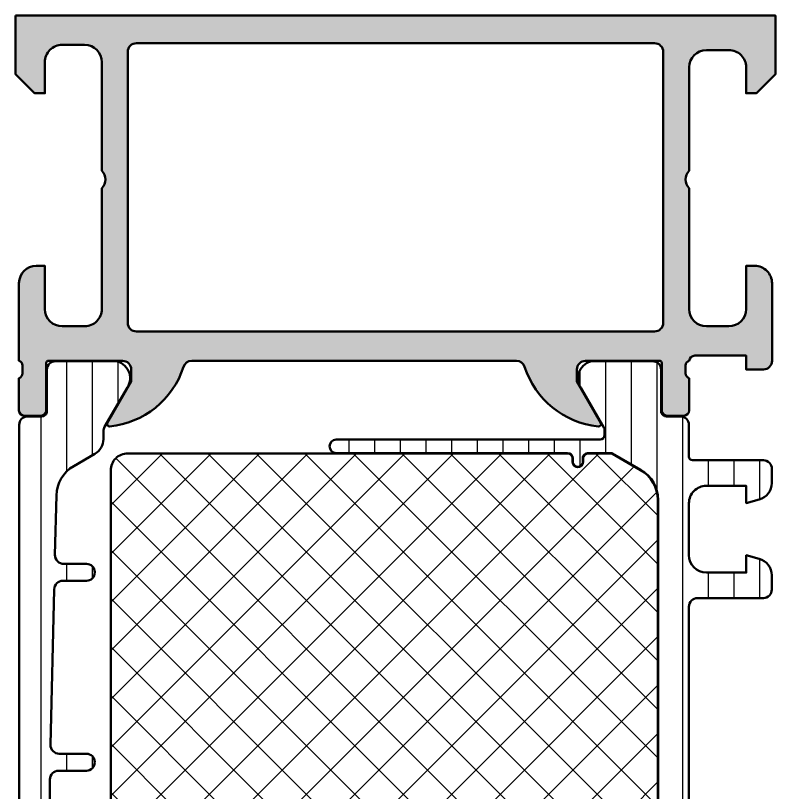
# Model space of a CAD drawing. Extents: x 0 to 74, y 0 to 90.
# Drawn here: x 0 to 44, y 45 to 90 of the extents above; entities that cross this region are included whole.
import ezdxf

# ---------------------------------------------------------------- set-up
doc = ezdxf.new("R2010")
doc.units = 0
for name, color, linetype, lineweight in [('0S-Alu contour', 7, 'Continuous', 50), ('0S-Alu hatch', 252, 'Continuous', 25), ('0S-Plastic contour', 254, 'Continuous', 50), ('0S-Plastic hatch', 253, 'Continuous', 25), ('0S-PT contour', 91, 'Continuous', 50), ('0S-PT hatch', 103, 'Continuous', 25)]:
    doc.layers.add(name, color=color, linetype=linetype, lineweight=lineweight)
pattern_1 = [(90, (0, 0), (-1.4859, 0), [])]

# ---------------------------------------------------------------- blocks, each defined once
blk = doc.blocks.new('345160__2C3709A8_5CF1_47D4_B6D8_3F63ACCB937B_')
at = {"layer": '0S-Alu hatch'}
h = blk.add_hatch(color=256, dxfattribs=at)
edge = h.paths.add_edge_path()
edge.add_line((0, 90), (0, 86.59999843788682))
edge.add_line((0, 86.59999843788682), (1.099975585937485, 85.50000020218432))
edge.add_line((1.099975585937485, 85.50000020218432), (1.699981689453139, 85.50000020218432))
edge.add_line((1.699981689453139, 85.50000020218432), (1.699981687830518, 87.29995367676727))
edge.add_ellipse((2.700038657603871, 87.29995367676732), major_axis=(-1.000056969773352, 0), ratio=1, start_angle=269.99999999999926, end_angle=360, ccw=False)
edge.add_line((2.700038657603884, 88.30001064654068), (3.999963414527375, 88.30001064493648))
edge.add_ellipse((3.999963413279131, 87.30000457577533), major_axis=(-1.000006069161159, 0), ratio=1, start_angle=180, end_angle=269.9999999284813, ccw=False)
edge.add_line((4.999969482440285, 87.30000457577538), (4.999969482421867, 80.99999972534717))
edge.add_ellipse((4.474993690089425, 80.49999972534715), major_axis=(-0.7249824705019261, 0), ratio=1, start_angle=136.3958616163861, end_angle=223.604138383614, ccw=False)
edge.add_line((4.999969482421867, 79.99999972534715), (4.9999694829046, 72.99996865398471))
edge.add_ellipse((4.000000553784317, 72.9999686539847), major_axis=(-0.9999689291202837, 0), ratio=1, start_angle=89.99999999999977, end_angle=180, ccw=False)
edge.add_line((4.000000553784313, 71.99999972486441), (2.700001512229611, 71.99999972515067))
edge.add_ellipse((2.70000151260095, 73.00001954849498), major_axis=(-1.000019823344302, 0), ratio=1, start_angle=0, end_angle=89.9999999787243, ccw=False)
edge.add_line((1.699981689256643, 73.00001954849498), (1.699981689453125, 75.49999972534715))
edge.add_line((1.699981689453125, 75.49999972534715), (1.200016055021654, 75.49999972593763))
edge.add_arc((1.200016055021654, 74.49996535977863), 1.000034366159013, 90, 180)
edge.add_line((0.1999816888626407, 74.49996535977863), (0.199981689453125, 69.9999920959526))
edge.add_ellipse((0.1211452429100814, 69.7324715039595), major_axis=(-0.2788950563274209, 0), ratio=1, start_angle=178.8354106259059, end_angle=253.580123580507, ccw=False)
edge.add_line((0.3999826894531111, 69.72680309596115), (0.3999826894531182, 69.27320909596062))
edge.add_ellipse((0.1211145938099422, 69.26754843648405), major_axis=(-0.2789255417371477, 0), ratio=1, start_angle=106.42459455535541, end_angle=181.1628700727875, ccw=False)
edge.add_line((0.1999816894531107, 69.00000509596111), (0.1999816894530895, 67.11999409595262))
edge.add_arc((0.4999816894531008, 67.11999409595262), 0.3000000000000114, 180, 269.9999999999999)
edge.add_line((0.4999816894531007, 66.81999409595261), (1.479956008495901, 66.81999409595261))
edge.add_arc((1.479956008495901, 67.11999409595262), 0.2999999999999971, 270, 360)
edge.add_line((1.779956008495898, 67.1199940959526), (1.779956008495922, 69.87999209595264))
edge.add_ellipse((1.899956008495902, 69.87999209595263), major_axis=(-0.1199999999999803, 0), ratio=1, start_angle=270.00172824770954, end_angle=360, ccw=False)
edge.add_line((1.899952388862364, 69.99999209589802), (6.199826902404687, 70.00012179559813))
edge.add_ellipse((6.199841983816163, 69.50013467805168), major_axis=(-0.4999871177739225, 0), ratio=1, start_angle=180, end_angle=270.001728246981, ccw=False)
edge.add_line((6.69982910159008, 69.5001346780517), (6.699829101562507, 68.80012484741746))
edge.add_line((6.699829101562507, 68.80012484741746), (5.311584472656232, 66.39560671997602))
edge.add_arc((5.435427188538205, 66.33769689995991), 0.1367134431258353, 154.938842648512, 275.5867274322435)
edge.add_arc((4.961974800332024, 71.17788274043902), 4.999999999999947, 275.5867274322437, 342.2389802701)
edge.add_ellipse((10.19982928920348, 69.50012160801859), major_axis=(-0.5000001876411032, 0), ratio=1, start_angle=270.0000000000008, end_angle=342.23898027010165, ccw=False)
edge.add_line((10.19982928920348, 70.0001217956597), (28.99999887098508, 70.0001217956729))
edge.add_ellipse((28.99999887098506, 69.50012543501634), major_axis=(-0.499996360656553, 0), ratio=1, start_angle=197.6525559852599, end_angle=269.9999999999984, ccw=False)
edge.add_arc((34.23784953285892, 71.17788274043907), 5.000000000000015, 197.7718376326549, 264.1458204248684)
edge.add_arc((33.76128204385575, 66.33892136110588), 0.1390378262420735, 256.092850551524, 384.0602702876232)
edge.add_line((33.88823986053468, 66.39560671997606), (32.49999523162842, 68.80012484741745))
edge.add_line((32.49999523162842, 68.80012484741745), (32.49999523160083, 69.50013467805168))
edge.add_ellipse((32.99998234937473, 69.5001346780517), major_axis=(-0.4999871177738982, 0), ratio=1, start_angle=269.9982717522895, end_angle=360, ccw=False)
edge.add_line((32.99999743079257, 70.00012179559813), (37.29987194432867, 69.99999209589802))
edge.add_ellipse((37.29986832469503, 69.87999209595263), major_axis=(-0.1199999999999828, 0), ratio=1, start_angle=180, end_angle=269.99827175223925, ccw=False)
edge.add_line((37.41986832469501, 69.87999209595262), (37.419868324695, 67.11999409595263))
edge.add_arc((37.71986832469501, 67.11999409595262), 0.3000000000000114, 180, 270)
edge.add_line((37.71986832469501, 66.81999409595261), (38.69984264373781, 66.81999409595261))
edge.add_arc((38.6998426437378, 67.1199940959526), 0.2999999999999971, 270.0000000000013, 360)
edge.add_line((38.9998426437378, 67.11999409595262), (38.9998426437378, 69.00000509596113))
edge.add_ellipse((39.07870973938096, 69.26754843648406), major_axis=(-0.2789255417371423, 0), ratio=1, start_angle=-1.1628700728805939, end_angle=73.57540544464621, ccw=False)
edge.add_line((38.7998416437378, 69.27320909596109), (38.7998416437378, 69.72680309596107))
edge.add_ellipse((39.07867909028082, 69.7324715039595), major_axis=(-0.2788950563274034, 0), ratio=1, start_angle=-73.58012358042402, end_angle=1.1645893741088003, ccw=False)
edge.add_ellipse((39.34536216579398, 69.95180476633497), major_axis=(-0.3488635246882171, 0), ratio=1, start_angle=273.5598645420057, end_angle=352.0605453487089, ccw=False)
edge.add_line((39.32370074443014, 70.29999514771043), (42.29986083507538, 70.29999514771043))
edge.add_line((42.29986083507538, 70.29999514771043), (42.29986083507538, 69.49999972534715))
edge.add_line((42.29986083507538, 69.49999972534715), (43.29986083507536, 69.50000735474168))
edge.add_arc((43.29989157569603, 69.99997661371016), 0.4999692599135209, 269.9964771677651, 359.9992228112989)
edge.add_line((43.79986083556356, 69.99996983187603), (43.79992187396485, 74.4998986902237))
edge.add_arc((42.79983439966269, 74.49991225477821), 1.00008747439416, 359.9992228764861, 450.0000000000004)
edge.add_line((42.79983439966268, 75.49999972917237), (42.29992187023163, 75.49999972534715))
edge.add_line((42.29992187023163, 75.49999972534715), (42.29992187405044, 73.00008712280979))
edge.add_ellipse((41.29983447275855, 73.0000871228098), major_axis=(-1.000087401291892, 0), ratio=1, start_angle=90.00000007618252, end_angle=180, ccw=False)
edge.add_line((41.29983447408831, 71.99999972151791), (39.99993195904489, 71.99999972361864))
edge.add_ellipse((39.9999319590449, 73.00005852307612), major_axis=(-1.000058799457463, 0), ratio=1, start_angle=0, end_angle=89.9999999999996, ccw=False)
edge.add_line((38.99987315958744, 73.00005852307612), (38.99987316131592, 79.99999972534715))
edge.add_ellipse((39.52471250163427, 80.49999972534715), major_axis=(-0.7248836686985038, 0), ratio=1, start_angle=-43.61157673631379, end_angle=43.61157673631379, ccw=False)
edge.add_line((38.99987316131592, 80.99999972534717), (38.99987316020304, 87.00038766034935))
edge.add_ellipse((39.99992797000416, 87.00038766034935), major_axis=(-1.00005480980112, 0), ratio=1, start_angle=270.000000164669, end_angle=360, ccw=False)
edge.add_line((39.99992796712999, 88.00044247015046), (41.29983554382527, 88.00044247238465))
edge.add_ellipse((41.29983554382529, 87.00035614156478), major_axis=(-1.000086330819868, 0), ratio=1, start_angle=180, end_angle=270.00000000000125, ccw=False)
edge.add_line((42.29992187464516, 87.00035614156477), (42.29992187023163, 85.49999257278978))
edge.add_line((42.29992187023163, 85.49999257278978), (42.89989745616913, 85.49999257278978))
edge.add_line((42.89989745616913, 85.49999257278978), (43.99987304687965, 86.5999679203087))
edge.add_line((43.99987304687965, 86.5999679203087), (43.99987304687965, 90))
edge.add_line((43.99987304687965, 90), (0, 90))
edge = h.paths.add_edge_path()
edge.add_ellipse((6.99998748207853, 87.89999111938252), major_axis=(-0.5000027408751038, 0), ratio=1, start_angle=270, end_angle=360, ccw=False)
edge.add_line((6.99998748207853, 88.39999386025762), (36.99985516165937, 88.39999386025761))
edge.add_ellipse((36.99985516165925, 87.89999111938248), major_axis=(-0.500002740875118, 0), ratio=1, start_angle=180, end_angle=269.99999999998613, ccw=False)
edge.add_line((37.49985790253437, 87.89999111938248), (37.49985790252687, 72.19999667358933))
edge.add_ellipse((36.99985516165925, 72.19999941445695), major_axis=(-0.5000027408751322, 0), ratio=1, start_angle=90.00000000001393, end_angle=179.9996859215194, ccw=False)
edge.add_line((36.99985516165937, 71.69999667358182), (6.99998748207853, 71.6999966735818))
edge.add_ellipse((6.999987482078529, 72.19999941445691), major_axis=(-0.5000027408750976, 0), ratio=1, start_angle=0, end_angle=90, ccw=False)
edge.add_line((6.499984741203432, 72.19999941445693), (6.499984741203427, 87.89999111938278))
at = {"layer": '0S-Alu contour', "color": 7}
for points in [[(0, 90), (0, 86.59999843788682), (1.099975585937485, 85.50000020218432), (1.699981689453139, 85.50000020218432), (1.699981687830518, 87.29995367676727)], [(42.29992187464516, 87.00035614156477), (42.29992187023163, 85.49999257278978), (42.89989745616913, 85.49999257278978), (43.99987304687965, 86.5999679203087), (43.99987304687965, 90), (0, 90)], [(2.700038657603884, 88.30001064654068), (3.999963414527375, 88.30001064493648)], [(6.99998748207853, 88.39999386025762), (36.99985516165937, 88.39999386025761)], [(6.499984741203432, 72.19999941445693), (6.499984741203427, 87.89999111938278)], [(37.49985790253437, 87.89999111938248), (37.49985790252687, 72.19999667358933)], [(39.99992796712999, 88.00044247015046), (41.29983554382527, 88.00044247238465)], [(4.999969482440285, 87.30000457577538), (4.999969482421867, 80.99999972534717)], [(38.99987316131592, 80.99999972534717), (38.99987316020304, 87.00038766034935)], [(4.999969482421867, 79.99999972534715), (4.9999694829046, 72.99996865398471)], [(38.99987315958744, 73.00005852307612), (38.99987316131592, 79.99999972534715)], [(1.699981689256643, 73.00001954849498), (1.699981689453125, 75.49999972534715), (1.200016055021654, 75.49999972593763)], [(42.79983439966268, 75.49999972917237), (42.29992187023163, 75.49999972534715), (42.29992187405044, 73.00008712280979)], [(0.1999816888626407, 74.49996535977863), (0.199981689453125, 69.9999920959526)], [(43.79986083556356, 69.99996983187603), (43.79992187396485, 74.4998986902237)], [(4.000000553784313, 71.99999972486441), (2.700001512229611, 71.99999972515067)], [(36.99985516165937, 71.69999667358182), (6.999987482078529, 71.6999966735818)], [(41.29983447408831, 71.99999972151791), (39.99993195904489, 71.99999972361864)], [(39.32370074443014, 70.29999514771043), (42.29986083507538, 70.29999514771043), (42.29986083507538, 69.49999972534715), (43.29986083507536, 69.50000735474168)], [(1.779956008495898, 67.1199940959526), (1.779956008495922, 69.87999209595264)], [(1.899952388862364, 69.99999209589802), (6.199826902404687, 70.00012179559813)], [(10.19982928920348, 70.0001217956597), (28.99999887098508, 70.0001217956729)], [(32.99999743079257, 70.00012179559813), (37.29987194432867, 69.99999209589802)], [(37.41986832469501, 69.87999209595262), (37.419868324695, 67.11999409595263)], [(0.3999826894531111, 69.72680309596115), (0.3999826894531182, 69.27320909596062)], [(6.69982910159008, 69.5001346780517), (6.699829101562507, 68.80012484741746), (5.311584472656232, 66.39560671997602)], [(33.88823986053468, 66.39560671997606), (32.49999523162842, 68.80012484741745), (32.49999523160083, 69.50013467805168)], [(38.7998416437378, 69.27320909596109), (38.7998416437378, 69.72680309596107)], [(0.1999816894531107, 69.00000509596111), (0.1999816894530895, 67.11999409595262)], [(38.9998426437378, 67.11999409595262), (38.9998426437378, 69.00000509596113)], [(0.4999816894531007, 66.81999409595261), (1.479956008495901, 66.81999409595261)], [(37.71986832469501, 66.81999409595261), (38.69984264373781, 66.81999409595261)]]:
    blk.add_lwpolyline(points, dxfattribs=at)
at = {"layer": '0S-Alu contour', "color": 7, "extrusion": (0, 0, -1)}
for centre, radius, start, end in [((-2.700038657603871, 87.29995367676732), 1.000056969773352, 0, 90.00000000000075), ((-3.999963413279131, 87.30000457577533), 1.000006069161159, 90.00000007151868, 180), ((-6.99998748207853, 87.89999111938252), 0.5000027408751038, 0, 90), ((-36.99985516165925, 87.89999111938248), 0.500002740875118, 90.00000000001386, 180), ((-39.99992797000416, 87.00038766034935), 1.00005480980112, 0, 89.99999983533101), ((-41.29983554382529, 87.00035614156478), 1.000086330819868, 89.99999999999876, 180), ((-4.474993690089425, 80.49999972534715), 0.7249824705019261, 136.395861616386, 223.6041383836139), ((-39.52471250163427, 80.49999972534715), 0.7248836686985038, 316.3884232636862, 43.61157673631377), ((-2.70000151260095, 73.00001954849498), 1.000019823344302, 270.0000000212757, 0), ((-4.000000553784317, 72.9999686539847), 0.9999689291202837, 180, 270.0000000000002), ((-39.9999319590449, 73.00005852307612), 1.000058799457463, 270.0000000000004, 0), ((-41.29983447275855, 73.0000871228098), 1.000087401291892, 180, 269.9999999238175), ((-6.999987482078529, 72.19999941445691), 0.5000027408750976, 270, 0), ((-36.99985516165925, 72.19999941445695), 0.5000027408751322, 180.0003140784807, 269.9999999999861), ((-39.34536216579398, 69.95180476633497), 0.3488635246882171, 7.939454651291097, 86.44013545799432), ((-0.1211452429100814, 69.7324715039595), 0.2788950563274209, 106.419876419493, 181.1645893740941), ((-1.899956008495902, 69.87999209595263), 0.1199999999999803, 0, 89.99827175229048), ((-6.199841983816163, 69.50013467805168), 0.4999871177739225, 89.99827175301904, 180), ((-10.19982928920348, 69.50012160801859), 0.5000001876411032, 17.76101972989836, 89.9999999999992), ((-28.99999887098506, 69.50012543501634), 0.499996360656553, 90.0000000000016, 162.3474440147401), ((-32.99998234937473, 69.5001346780517), 0.4999871177738982, 0, 90.00172824771052), ((-37.29986832469503, 69.87999209595263), 0.1199999999999828, 90.00172824776074, 180), ((-39.07867909028082, 69.7324715039595), 0.2788950563274034, 358.8354106258912, 73.580123580424), ((-0.1211145938099422, 69.26754843648405), 0.2789255417371477, 178.8371299272125, 253.5754054446446), ((-39.07870973938096, 69.26754843648406), 0.2789255417371423, 286.4245945553538, 1.162870072880582)]:
    blk.add_arc(centre, radius, start, end, dxfattribs=at)
at = {"layer": '0S-Alu contour', "color": 7}
for centre, radius, start, end in [((1.200016055021654, 74.49996535977863), 1.000034366159013, 90, 180), ((42.79983439966269, 74.49991225477821), 1.00008747439416, 359.9992228764861, 90.0000000000004), ((43.29989157569603, 69.99997661371016), 0.4999692599135209, 269.9964771677651, 359.9992228112989), ((4.961974800332024, 71.17788274043902), 4.999999999999947, 275.5867274322437, 342.2389802701), ((34.23784953285892, 71.17788274043907), 5.000000000000015, 197.7718376326549, 264.1458204248684), ((0.4999816894531008, 67.11999409595262), 0.3000000000000114, 180, 269.9999999999999), ((1.479956008495901, 67.11999409595262), 0.2999999999999971, 270, 0), ((37.71986832469501, 67.11999409595262), 0.3000000000000114, 180, 270), ((38.6998426437378, 67.1199940959526), 0.2999999999999971, 270.0000000000013, 0), ((5.435427188538205, 66.33769689995991), 0.1367134431258353, 154.938842648512, 275.5867274322435), ((33.76128204385575, 66.33892136110588), 0.1390378262420735, 256.092850551524, 24.06027028762322)]:
    blk.add_arc(centre, radius, start, end, dxfattribs=at)
blk = doc.blocks.new('245325__1835C61B_9F4D_4CF7_ABFF_36D5219FF475___E0575DE7_F057_44AA_A8E0_0C37B36EE0D3_')
at = {"layer": '0S-Plastic hatch'}
h = blk.add_hatch(dxfattribs=at)
h.set_pattern_fill('ANSI31', color=256, scale=0.4680000000000001, angle=45, style=0)
h.set_pattern_definition(pattern_1)
edge = h.paths.add_edge_path()
edge.add_line((38.98999999999997, 66.29000567895628), (38.98999999999995, 64.4500000000468))
edge.add_arc((39.19999999999999, 64.45000000004678), 0.2100000000000364, 180, 269.9999999999981)
edge.add_line((39.19999999999998, 64.24000000004673), (43.29999999999994, 64.24000000004683))
edge.add_ellipse((43.29999999999996, 63.75000000004686), major_axis=(-0.4899999999999807, 0), ratio=1, start_angle=180, end_angle=270.00000000000165, ccw=False)
edge.add_line((43.78999999999994, 63.75000000004685), (43.78999999999995, 62.91925077667247))
edge.add_ellipse((42.80000000000002, 62.91925077667248), major_axis=(-0.9899999999999238, 0), ratio=1, start_angle=105.0000000000052, end_angle=180, ccw=False)
edge.add_line((43.05623085465159, 61.9629842086464), (42.30999999999994, 61.76303225377525))
edge.add_line((42.30999999999994, 61.76303225377525), (42.30999999999994, 62.76000000004673))
edge.add_line((42.30999999999994, 62.76000000004673), (39.99999999999998, 62.76000000004679))
edge.add_arc((39.99999999999995, 61.75000000004679), 1.010000000000005, 89.9999999999984, 180)
edge.add_line((38.98999999999995, 61.75000000004679), (38.98999999999995, 58.75000000004678))
edge.add_arc((39.99999999999992, 58.75000000004678), 1.009999999999976, 180, 270)
edge.add_line((39.99999999999992, 57.74000000004681), (42.30999999999994, 57.74000000004678))
edge.add_line((42.30999999999994, 57.74000000004678), (42.30999999999994, 58.73696774631838))
edge.add_line((42.30999999999994, 58.73696774631838), (43.05623085465145, 58.53701579144735))
edge.add_ellipse((42.79999999999995, 57.58074922342119), major_axis=(-0.9899999999999826, 0), ratio=1, start_angle=180, end_angle=254.9999999999996, ccw=False)
edge.add_line((43.78999999999994, 57.58074922342119), (43.78999999999995, 56.75000000004676))
edge.add_ellipse((43.29999999999998, 56.75000000004676), major_axis=(-0.4899999999999664, 0), ratio=1, start_angle=90, end_angle=180, ccw=False)
edge.add_line((43.29999999999998, 56.26000000004679), (39.49999999999994, 56.26000000004678))
edge.add_arc((39.49999999999995, 55.75000000004678), 0.5100000000000052, 90.0000000000008, 180)
edge.add_line((38.98999999999995, 55.75000000004678), (38.98999999999995, 26.7499999999996))
edge.add_arc((39.49999999999994, 26.7499999999996), 0.5099999999999909, 180, 269.9999999999984)
edge.add_line((39.49999999999993, 26.23999999999961), (43.29999999999997, 26.23999999999961))
edge.add_ellipse((43.29999999999998, 25.74999999999965), major_axis=(-0.4899999999999629, 0), ratio=1, start_angle=180, end_angle=270.0000000000008, ccw=False)
edge.add_line((43.78999999999994, 25.74999999999966), (43.78999999999996, 24.91925077662533))
edge.add_ellipse((42.79999999999986, 24.91925077662532), major_axis=(-0.9900000000000942, 0), ratio=1, start_angle=104.99999999999449, end_angle=180, ccw=False)
edge.add_line((43.05623085465129, 23.96298420859902), (42.30999999999995, 23.76303225372809))
edge.add_line((42.30999999999995, 23.76303225372809), (42.30999999999994, 24.7599999999996))
edge.add_line((42.30999999999994, 24.7599999999996), (39.99999999999987, 24.75999999999956))
edge.add_arc((39.99999999999989, 23.74999999999964), 1.009999999999926, 90.0000000000012, 180)
edge.add_line((38.98999999999997, 23.74999999999963), (38.98999999999995, 20.74999999999961))
edge.add_arc((39.99999999999995, 20.74999999999961), 1.009999999999998, 180, 269.9999999999996)
edge.add_line((39.99999999999995, 19.73999999999961), (42.30999999999994, 19.73999999999961))
edge.add_line((42.30999999999994, 19.73999999999961), (42.30999999999995, 20.73696774627121))
edge.add_line((42.30999999999995, 20.73696774627121), (43.05623085465149, 20.5370157914001))
edge.add_ellipse((42.79999999999994, 19.58074922337393), major_axis=(-0.990000000000009, 0), ratio=1, start_angle=180, end_angle=254.999999999997, ccw=False)
edge.add_line((43.78999999999995, 19.58074922337394), (43.78999999999995, 18.74999999999955))
edge.add_ellipse((43.29999999999993, 18.74999999999956), major_axis=(-0.4900000000000091, 0), ratio=1, start_angle=90.0000000000017, end_angle=180, ccw=False)
edge.add_line((43.29999999999994, 18.25999999999956), (39.19999999999997, 18.25999999999962))
edge.add_arc((39.19999999999997, 18.04999999999959), 0.2100000000000257, 90, 180)
edge.add_line((38.98999999999994, 18.04999999999959), (38.98999999999995, 16.20999432109011))
edge.add_ellipse((38.50000267890226, 16.20999432109011), major_axis=(-0.4899973210976825, 0), ratio=1, start_angle=90, end_angle=180, ccw=False)
edge.add_line((38.50000267890226, 15.71999699999243), (37.6896686666598, 15.7199969999996))
edge.add_arc((37.68966866665977, 15.40999699999954), 0.3100000000000538, 89.99999999999343, 180.0079247372467)
edge.add_line((37.37966866962493, 15.40995412304482), (37.3800006171524, 13.00999723387105))
edge.add_ellipse((36.89000530483619, 13.00999531231215), major_axis=(-0.4899953123199784, 0), ratio=1, start_angle=89.99992221519852, end_angle=180.0002246901265, ccw=False)
edge.add_line((36.89000463961811, 12.51999999999262), (33.41417750380884, 12.5199999999996))
edge.add_ellipse((33.55577115088492, 13.49981807472246), major_axis=(-0.9899960709244815, 0), ratio=1, start_angle=-32.740756988389876, end_angle=81.77710364110197, ccw=False)
edge.add_line((32.72305944590411, 14.03524634894212), (34.04169574211247, 16.31919172373739))
edge.add_arc((33.60002365369294, 16.57419118792741), 0.5099989808088558, 330.0000034006566, 360.0057438232341)
edge.add_line((34.1100226319391, 16.57424231462534), (34.10999999868407, 16.80002606456975))
edge.add_arc((33.84999999994523, 16.7999999999543), 0.260000000045304, 0.0057438172060589, 89.99999999386671)
edge.add_line((33.84999999997307, 17.0599999999996), (18.57101353298093, 17.06000000000018))
edge.add_ellipse((18.57101353298093, 17.44925907311666), major_axis=(-0.3892590731164738, 0), ratio=1, start_angle=-90, end_angle=90, ccw=False)
edge.add_line((18.57101353298094, 17.83851814623313), (31.95486402147756, 17.83851814623313))
edge.add_arc((31.95486402147756, 18.14999999999966), 0.3114818537665336, 269.9999999999993, 360)
edge.add_line((32.26634587524409, 18.14999999999966), (32.26634587524408, 18.35057079528583))
edge.add_ellipse((32.55577507995785, 18.35057079528583), major_axis=(-0.2894292047137625, 0), ratio=1, start_angle=180, end_angle=360, ccw=False)
edge.add_line((32.84520428467161, 18.35057079528584), (32.84520428467162, 18.14999999999956))
edge.add_arc((33.15520428467155, 18.14999999999957), 0.3099999999999312, 180, 273.3384387211084)
edge.add_line((33.17325675763493, 17.84052607828747), (34.46501280946016, 17.84052607828707))
edge.add_arc((34.46501280946023, 18.05052607828706), 0.2099999999999902, 269.9999999999806, 300.0000000000007)
edge.add_line((34.57001280946022, 17.86866074349234), (36.20499999999993, 18.81262103807196))
edge.add_arc((35.19999999999999, 20.55333209967868), 2.009999999999965, 299.9999999999985, 360)
edge.add_line((37.20999999999996, 20.55333209967868), (37.20999999999994, 61.94666790036774))
edge.add_arc((35.20000000000003, 61.94666790036774), 2.009999999999905, 0, 59.99999999999673)
edge.add_line((36.20500000000009, 63.68737896197433), (34.57001280946049, 64.63133925655407))
edge.add_arc((34.46501280946048, 64.44947392175945), 0.209999999999907, 59.99999999998411, 89.99999999999419)
edge.add_line((34.4650128094605, 64.65947392175936), (33.17325675763679, 64.65947392175916))
edge.add_arc((33.15520428467187, 64.35000000004682), 0.3100000000002649, 86.6615612786084, 180)
edge.add_line((32.8452042846716, 64.35000000004683), (32.84520428467161, 64.14942920476057))
edge.add_ellipse((32.55577507995784, 64.14942920476057), major_axis=(-0.2894292047137696, 0), ratio=1, start_angle=0, end_angle=180, ccw=False)
edge.add_line((32.26634587524407, 64.14942920476057), (32.26634587524408, 64.35000000004672))
edge.add_arc((31.9548640214775, 64.35000000004672), 0.3114818537665798, 0, 89.9999999999987)
edge.add_line((31.9548640214775, 64.6614818538133), (18.57101353298093, 64.66148185381329))
edge.add_ellipse((18.57101353298093, 65.0507409269297), major_axis=(-0.3892590731164205, 0), ratio=1, start_angle=-90, end_angle=90, ccw=False)
edge.add_line((18.57101353298092, 65.44000000004613), (33.84999999997308, 65.44000000004682))
edge.add_arc((33.84999999997307, 65.70000000006429), 0.2600000000174703, 270.0000000000031, 359.9942561768293)
edge.add_line((34.10999999868406, 65.69997393542108), (34.11002263191166, 65.92575741233047))
edge.add_arc((33.60002263457811, 65.92580853910273), 0.5099999998962373, 359.9942561798751, 389.9999966024708)
edge.add_line((34.04169560553932, 66.1808085128605), (32.72305944590405, 68.46475365110437))
edge.add_ellipse((33.55577115088492, 69.00018192532391), major_axis=(-0.9899960709244542, 0), ratio=1, start_angle=-81.7771036411063, end_angle=32.7407569883826, ccw=False)
edge.add_line((33.41417750380891, 69.98000000004676), (36.89000463961814, 69.98000000005376))
edge.add_ellipse((36.89000463961813, 69.4900040226082), major_axis=(-0.4899959774455595, 0), ratio=1, start_angle=179.9920751942274, end_angle=269.99999999999835, ccw=False)
edge.add_line((37.3800006123767, 69.48993624932761), (37.37966866962493, 67.09004587703195))
edge.add_arc((37.68966866667493, 67.09000300006198), 0.3100000000152093, 179.9920752599478, 269.9999999976952)
edge.add_line((37.68966866666246, 66.78000300004679), (38.50000267890234, 66.78000300005397))
edge.add_ellipse((38.50000267890232, 66.29000567895632), major_axis=(-0.489997321097647, 0), ratio=1, start_angle=180, end_angle=269.9999999999975, ccw=False)
at = {"layer": '0S-Plastic contour', "color": 7}
for points in [[(33.41417750380891, 69.98000000004676), (36.89000463961814, 69.98000000005376)], [(37.3800006123767, 69.48993624932761), (37.37966866962493, 67.09004587703195)], [(34.04169560553932, 66.1808085128605), (32.72305944590405, 68.46475365110437)], [(37.68966866666246, 66.78000300004679), (38.50000267890234, 66.78000300005397)], [(38.98999999999997, 66.29000567895628), (38.98999999999995, 64.4500000000468)], [(34.10999999868406, 65.69997393542108), (34.11002263191166, 65.92575741233047)], [(18.57101353298092, 65.44000000004613), (33.84999999997308, 65.44000000004682)], [(31.9548640214775, 64.6614818538133), (18.57101353298093, 64.66148185381329)], [(34.4650128094605, 64.65947392175936), (33.17325675763679, 64.65947392175916)], [(36.20500000000009, 63.68737896197433), (34.57001280946049, 64.63133925655407)], [(32.26634587524407, 64.14942920476057), (32.26634587524408, 64.35000000004672)], [(32.8452042846716, 64.35000000004683), (32.84520428467161, 64.14942920476057)], [(39.19999999999998, 64.24000000004673), (43.29999999999994, 64.24000000004683)], [(43.78999999999994, 63.75000000004685), (43.78999999999995, 62.91925077667247)], [(43.05623085465159, 61.9629842086464), (42.30999999999994, 61.76303225377525), (42.30999999999994, 62.76000000004673), (39.99999999999998, 62.76000000004679)], [(37.20999999999996, 20.55333209967868), (37.20999999999994, 61.94666790036774)], [(38.98999999999995, 61.75000000004679), (38.98999999999995, 58.75000000004678)], [(39.99999999999992, 57.74000000004681), (42.30999999999994, 57.74000000004678), (42.30999999999994, 58.73696774631838), (43.05623085465145, 58.53701579144735)], [(43.78999999999994, 57.58074922342119), (43.78999999999995, 56.75000000004676)], [(43.29999999999998, 56.26000000004679), (39.49999999999994, 56.26000000004678)], [(38.98999999999995, 55.75000000004678), (38.98999999999995, 26.7499999999996)], [(39.49999999999993, 26.23999999999961), (43.29999999999997, 26.23999999999961)], [(43.78999999999994, 25.74999999999966), (43.78999999999996, 24.91925077662533)], [(43.05623085465129, 23.96298420859902), (42.30999999999995, 23.76303225372809), (42.30999999999994, 24.7599999999996), (39.99999999999987, 24.75999999999956)], [(38.98999999999997, 23.74999999999963), (38.98999999999995, 20.74999999999961)], [(39.99999999999995, 19.73999999999961), (42.30999999999994, 19.73999999999961), (42.30999999999995, 20.73696774627121), (43.05623085465149, 20.5370157914001)], [(43.78999999999995, 19.58074922337394), (43.78999999999995, 18.74999999999955)], [(34.57001280946022, 17.86866074349234), (36.20499999999993, 18.81262103807196)], [(32.26634587524409, 18.14999999999966), (32.26634587524408, 18.35057079528583)], [(32.84520428467161, 18.35057079528584), (32.84520428467162, 18.14999999999956)], [(38.98999999999994, 18.04999999999959), (38.98999999999995, 16.20999432109011)], [(43.29999999999994, 18.25999999999956), (39.19999999999997, 18.25999999999962)], [(18.57101353298094, 17.83851814623313), (31.95486402147756, 17.83851814623313)], [(33.17325675763493, 17.84052607828747), (34.46501280946016, 17.84052607828707)], [(33.84999999997307, 17.0599999999996), (18.57101353298093, 17.06000000000018)], [(34.1100226319391, 16.57424231462534), (34.10999999868407, 16.80002606456975)], [(32.72305944590411, 14.03524634894212), (34.04169574211247, 16.31919172373739)], [(37.37966866962493, 15.40995412304482), (37.3800006171524, 13.00999723387105)], [(38.50000267890226, 15.71999699999243), (37.6896686666598, 15.7199969999996)], [(36.89000463961811, 12.51999999999262), (33.41417750380884, 12.5199999999996)]]:
    blk.add_lwpolyline(points, dxfattribs=at)
at = {"layer": '0S-Plastic contour', "color": 7, "extrusion": (0, 0, -1)}
for centre, radius, start, end in [((-33.55577115088492, 69.00018192532391), 0.9899960709244542, 327.2592430116175, 81.7771036411063), ((-36.89000463961813, 69.4900040226082), 0.4899959774455596, 90.00000000000165, 180.0079248057727), ((-38.50000267890232, 66.29000567895632), 0.489997321097647, 90.00000000000249, 180), ((-18.57101353298093, 65.0507409269297), 0.3892590731164205, 270, 90), ((-32.55577507995784, 64.14942920476057), 0.2894292047137696, 180, 0), ((-43.29999999999996, 63.75000000004686), 0.4899999999999807, 89.99999999999834, 180), ((-42.80000000000002, 62.91925077667248), 0.9899999999999238, 180, 254.9999999999948), ((-42.79999999999995, 57.58074922342119), 0.9899999999999826, 105.0000000000004, 180), ((-43.29999999999998, 56.75000000004676), 0.4899999999999665, 180, 270), ((-43.29999999999998, 25.74999999999965), 0.4899999999999629, 89.99999999999918, 180), ((-42.79999999999986, 24.91925077662532), 0.9900000000000942, 180, 255.0000000000055), ((-42.79999999999994, 19.58074922337393), 0.9900000000000092, 105.000000000003, 180), ((-32.55577507995785, 18.35057079528583), 0.2894292047137625, 0, 180), ((-43.29999999999993, 18.74999999999956), 0.4900000000000091, 180, 269.9999999999983), ((-18.57101353298093, 17.44925907311666), 0.3892590731164738, 270, 90), ((-38.50000267890226, 16.20999432109011), 0.4899973210976825, 180, 270), ((-33.55577115088492, 13.49981807472246), 0.9899960709244817, 278.2228963588981, 32.74075698838986), ((-36.89000530483619, 13.00999531231215), 0.4899953123199784, 179.9997753098735, 270.0000777848015)]:
    blk.add_arc(centre, radius, start, end, dxfattribs=at)
at = {"layer": '0S-Plastic contour', "color": 7}
for centre, radius, start, end in [((37.68966866667493, 67.09000300006198), 0.3100000000152093, 179.9920752599478, 269.9999999976952), ((33.60002263457811, 65.92580853910273), 0.5099999998962373, 359.9942561798751, 29.9999966024708), ((33.84999999997307, 65.70000000006429), 0.2600000000174703, 270.0000000000031, 359.9942561768293), ((31.9548640214775, 64.35000000004672), 0.3114818537665798, 0, 89.9999999999987), ((33.15520428467187, 64.35000000004682), 0.3100000000002649, 86.6615612786084, 180), ((34.46501280946048, 64.44947392175945), 0.209999999999907, 59.99999999998411, 89.99999999999419), ((39.19999999999999, 64.45000000004678), 0.2100000000000364, 180, 269.9999999999981), ((35.20000000000003, 61.94666790036774), 2.009999999999905, 0, 59.99999999999673), ((39.99999999999995, 61.75000000004679), 1.010000000000005, 89.9999999999984, 180), ((39.99999999999992, 58.75000000004678), 1.009999999999976, 180, 270), ((39.49999999999995, 55.75000000004678), 0.5100000000000052, 90.0000000000008, 180), ((39.49999999999994, 26.7499999999996), 0.5099999999999909, 180, 269.9999999999984), ((39.99999999999989, 23.74999999999964), 1.009999999999926, 90.0000000000012, 180), ((39.99999999999995, 20.74999999999961), 1.009999999999998, 180, 269.9999999999996), ((35.19999999999999, 20.55333209967868), 2.009999999999965, 299.9999999999985, 0), ((31.95486402147756, 18.14999999999966), 0.3114818537665336, 269.9999999999993, 0), ((33.15520428467155, 18.14999999999957), 0.3099999999999312, 180, 273.3384387211084), ((39.19999999999997, 18.04999999999959), 0.2100000000000257, 90, 180), ((34.46501280946023, 18.05052607828706), 0.2099999999999902, 269.9999999999806, 300.0000000000007), ((33.84999999994523, 16.7999999999543), 0.260000000045304, 0.0057438172060589, 89.99999999386671), ((33.60002365369294, 16.57419118792741), 0.5099989808088558, 330.0000034006566, 0.0057438232341285), ((37.68966866665977, 15.40999699999954), 0.3100000000000538, 89.99999999999343, 180.0079247372467)]:
    blk.add_arc(centre, radius, start, end, dxfattribs=at)
blk = doc.blocks.new('465090__F2150B4C_55CD_4811_8FD8_2E85F8BD6112_')
at = {"layer": '0S-PT hatch'}
h = blk.add_hatch(dxfattribs=at)
h.set_pattern_fill('ANSI37', color=256, scale=0.625, angle=90, style=0)
h.set_pattern_definition([(135, (0, 0), (-1.403165018917055, -1.403165018917055), []), (225, (0, 0), (1.403165018917055, -1.403165018917055), [])])
edge = h.paths.add_edge_path()
edge.add_line((5.509999999999957, 63.65020331974225), (5.50999999999995, 18.84979668030412))
edge.add_arc((6.49999999999995, 18.84979668030412), 0.9900000000000002, 180, 270)
edge.add_line((6.49999999999995, 17.85979668030413), (31.95634587524408, 17.85979668030413))
edge.add_arc((31.9563458752441, 18.14979668030414), 0.2900000000000062, 269.9999999999978, 360)
edge.add_line((32.2463458752441, 18.14979668030414), (32.24634587524409, 18.35036747559038))
edge.add_ellipse((32.55577507995785, 18.35036747559038), major_axis=(-0.3094292047137586, 0), ratio=1, start_angle=180, end_angle=360, ccw=False)
edge.add_line((32.86520428467161, 18.35036747559038), (32.86520428467161, 18.14979668030414))
edge.add_arc((33.1552042846716, 18.14979668030414), 0.289999999999992, 180, 266.5483281938163)
edge.add_line((33.13774436919678, 17.86032275859165), (34.46501280946041, 17.86032275859164))
edge.add_arc((34.46501280946041, 18.05032275859164), 0.1899999999999942, 269.9999999999978, 299.9999999999958)
edge.add_line((34.5600128094604, 17.88577793187259), (36.19499999999993, 18.82973822645217))
edge.add_arc((35.19999999999996, 20.5531287799832), 1.989999999999981, 299.9999999999993, 360)
edge.add_line((37.18999999999994, 20.5531287799832), (37.18999999999994, 61.94646458067224))
edge.add_arc((35.19999999999996, 61.94646458067225), 1.98999999999998, 0, 60.00000000000078)
edge.add_line((36.19499999999993, 63.66985513420328), (34.56001280946038, 64.61381542878286))
edge.add_arc((34.46501280946042, 64.44927060206386), 0.1899999999999397, 60.00000000000227, 90.00000000000216)
edge.add_line((34.46501280946041, 64.6392706020638), (33.13828197638455, 64.63927060206379))
edge.add_arc((33.15574189185942, 64.34979668035129), 0.2900000000000067, 93.45167180619339, 180)
edge.add_line((32.86574189185941, 64.34979668035129), (32.86574189185941, 64.14922588506506))
edge.add_ellipse((32.55577507995785, 64.14922588506506), major_axis=(-0.3099668119015604, 0), ratio=1, start_angle=0, end_angle=180, ccw=False)
edge.add_line((32.24580826805629, 64.14922588506506), (32.24580826805629, 64.34979668030414))
edge.add_arc((31.95540162866531, 64.34979668030415), 0.2904066393909765, 0, 89.99999999989348)
edge.add_line((31.95540162866585, 64.64020331969513), (6.500000000001762, 64.64020331974223))
edge.add_arc((6.499999999999929, 63.65020331974225), 0.9899999999999735, 89.99999999989396, 180)
at = {"layer": '0S-PT contour', "color": 7}
for points in [[(31.95540162866585, 64.64020331969513), (6.500000000001762, 64.64020331974223)], [(34.46501280946041, 64.6392706020638), (33.13828197638455, 64.63927060206379)], [(36.19499999999993, 63.66985513420328), (34.56001280946038, 64.61381542878286)], [(32.24580826805629, 64.14922588506506), (32.24580826805629, 64.34979668030414)], [(32.86574189185941, 64.34979668035129), (32.86574189185941, 64.14922588506506)], [(5.509999999999957, 63.65020331974225), (5.50999999999995, 18.84979668030412)], [(37.18999999999994, 20.5531287799832), (37.18999999999994, 61.94646458067224)], [(34.5600128094604, 17.88577793187259), (36.19499999999993, 18.82973822645217)], [(32.2463458752441, 18.14979668030414), (32.24634587524409, 18.35036747559038)], [(32.86520428467161, 18.35036747559038), (32.86520428467161, 18.14979668030414)], [(6.49999999999995, 17.85979668030413), (31.95634587524408, 17.85979668030413)], [(33.13774436919678, 17.86032275859165), (34.46501280946041, 17.86032275859164)]]:
    blk.add_lwpolyline(points, dxfattribs=at)
for centre, radius, start, end in [((6.499999999999929, 63.65020331974225), 0.9899999999999735, 89.99999999989396, 180), ((31.95540162866531, 64.34979668030415), 0.2904066393909765, 0, 89.99999999989348), ((33.15574189185942, 64.34979668035129), 0.2900000000000067, 93.45167180619339, 180), ((34.46501280946042, 64.44927060206386), 0.1899999999999397, 60.00000000000227, 90.00000000000216), ((35.19999999999996, 61.94646458067225), 1.98999999999998, 0, 60.00000000000078), ((35.19999999999996, 20.5531287799832), 1.989999999999981, 299.9999999999993, 0), ((6.49999999999995, 18.84979668030412), 0.9900000000000002, 180, 270), ((31.9563458752441, 18.14979668030414), 0.2900000000000062, 269.9999999999978, 0), ((33.1552042846716, 18.14979668030414), 0.289999999999992, 180, 266.5483281938163), ((34.46501280946041, 18.05032275859164), 0.1899999999999942, 269.9999999999978, 299.9999999999958)]:
    blk.add_arc(centre, radius, start, end, dxfattribs=at)
at = {"layer": '0S-PT contour', "color": 7, "extrusion": (0, 0, -1)}
for centre, radius, start, end in [((-32.55577507995785, 64.14922588506506), 0.3099668119015604, 180, 0), ((-32.55577507995785, 18.35036747559038), 0.3094292047137586, 0, 180)]:
    blk.add_arc(centre, radius, start, end, dxfattribs=at)
blk = doc.blocks.new('245325__CF6EFE79_4FDD_4295_A74D_940E1C402667___E942DA7F_224E_44BA_8F49_6AEF56B7E0FB_')
at = {"layer": '0S-Plastic hatch'}
h = blk.add_hatch(dxfattribs=at)
h.set_pattern_fill('ANSI31', color=256, scale=0.4680000000000001, angle=45, style=0)
h.set_pattern_definition(pattern_1)
edge = h.paths.add_edge_path()
edge.add_line((0.2100000000000493, 66.29000299999998), (0.2099999999998598, 16.20999700000011))
edge.add_arc((0.6999999999999611, 16.2099970000001), 0.4900000000001015, 180, 270)
edge.add_line((0.699999999999961, 15.719997), (1.510334012242495, 15.719997))
edge.add_ellipse((1.510333315049046, 15.40999630290375), major_axis=(-0.3100006970970337, 0), ratio=1, start_angle=179.99987114239, end_angle=269.99987114144415, ccw=False)
edge.add_line((1.820334012145296, 15.40999560571016), (1.819999382936135, 13.00999856426748))
edge.add_arc((2.309995360374881, 13.00999597743861), 0.4899959774455738, 179.9996975194316, 269.9999999999988)
edge.add_line((2.30999536037487, 12.51999999999304), (5.785822496184162, 12.52))
edge.add_arc((5.644228849108089, 13.49981807472285), 0.9899960709244721, 278.2228963588978, 392.7407569883864)
edge.add_line((6.476940554088935, 14.03524634894246), (5.158304390806173, 16.31919149350405))
edge.add_ellipse((5.599977361871108, 16.57419146728958), major_axis=(-0.509999999999947, 0), ratio=1, start_angle=-0.5398516222310832, end_angle=29.99999659934548, ccw=False)
edge.add_line((5.089999999999837, 16.57899671221201), (5.089999999999828, 17.0314954576227))
edge.add_arc((4.099999999999861, 17.03149545762269), 0.9899999999999664, 0, 60.00000000000147)
edge.add_line((4.594999999999822, 17.88886060736927), (3.36814668627391, 18.59718469830506))
edge.add_ellipse((4.373146686273972, 20.337895759912), major_axis=(-2.010000000000211, 0), ratio=1, start_angle=1.3413950657791816, end_angle=60.00000000000148, ccw=False)
edge.add_line((2.36369751219446, 20.29084242005165), (2.282977305942218, 23.73806109287132))
edge.add_ellipse((2.792837544141443, 23.75000000000006), major_axis=(-0.5099999999999991, 0), ratio=1, start_angle=-89.99999999999989, end_angle=1.3413950657787268, ccw=False)
edge.add_line((2.792837544141442, 24.26000000000006), (4.10000000000001, 24.26000000000005))
edge.add_arc((4.100000000000009, 24.75000000000006), 0.490000000000002, 270.0000000000001, 450)
edge.add_line((4.100000000000008, 25.24000000000006), (2.746005466508145, 25.24000000000006))
edge.add_ellipse((2.746005466508148, 25.75000000000007), major_axis=(-0.5100000000000123, 0), ratio=1, start_angle=1.3413950657787268, end_angle=89.99999999999972, ccw=False)
edge.add_line((2.236145228308911, 25.73806109287133), (2.025400878959025, 34.73806109287135))
edge.add_ellipse((2.535261117158209, 34.75000000000009), major_axis=(-0.5099999999999583, 0), ratio=1, start_angle=-89.99999999999972, end_angle=1.3413950657787268, ccw=False)
edge.add_line((2.535261117158206, 35.26000000000005), (4.100000000000012, 35.26000000000006))
edge.add_arc((4.10000000000001, 35.75000000000006), 0.490000000000002, 270.0000000000003, 450.0000000000002)
edge.add_line((4.100000000000007, 36.24000000000006), (2.49999999999996, 36.24000000000005))
edge.add_ellipse((2.499999999999962, 36.75000000000006), major_axis=(-0.5100000000000123, 0), ratio=1, start_angle=0, end_angle=89.99999999999972, ccw=False)
edge.add_line((1.989999999999953, 36.75000000000006), (1.989999999999954, 45.75000000000007))
edge.add_ellipse((2.499999999999959, 45.75000000000006), major_axis=(-0.510000000000005, 0), ratio=1, start_angle=270.0000000000002, end_angle=360, ccw=False)
edge.add_line((2.499999999999956, 46.26000000000007), (4.100000000000004, 46.26000000000006))
edge.add_arc((4.100000000000004, 46.75000000000006), 0.490000000000002, 270.0000000000001, 450)
edge.add_line((4.100000000000003, 47.24000000000006), (2.535261117158254, 47.24000000000003))
edge.add_ellipse((2.535261117158257, 47.75000000000004), major_axis=(-0.5100000000000123, 0), ratio=1, start_angle=-1.3413950657770215, end_angle=89.99999999999972, ccw=False)
edge.add_line((2.025400878959023, 47.76193890712877), (2.23614522830891, 56.7619389071288))
edge.add_ellipse((2.746005466508126, 56.75000000000007), major_axis=(-0.5099999999999905, 0), ratio=1, start_angle=269.999999999999, end_angle=358.6586049342224, ccw=False)
edge.add_line((2.746005466508135, 57.26000000000006), (4.100000000000012, 57.26000000000006))
edge.add_arc((4.100000000000013, 57.75000000000006), 0.490000000000002, 269.9999999999999, 449.9999999999999)
edge.add_line((4.100000000000014, 58.24000000000006), (2.792837544141435, 58.24000000000007))
edge.add_ellipse((2.79283754414145, 58.75000000000007), major_axis=(-0.5100000000000052, 0), ratio=1, start_angle=-1.3413950657759983, end_angle=89.9999999999983, ccw=False)
edge.add_line((2.282977305942219, 58.7619389071288), (2.363697512194463, 62.20915757994848))
edge.add_ellipse((4.373146686273768, 62.16210424008814), major_axis=(-2.010000000000003, 0), ratio=1, start_angle=299.99999999999943, end_angle=358.65860493422053, ccw=False)
edge.add_line((3.368146686273785, 63.90281530169487), (4.59499999999983, 64.61113939263076))
edge.add_arc((4.099999999999841, 65.46850454237736), 0.9899999999999991, 299.9999999999993, 360)
edge.add_line((5.089999999999839, 65.46850454237742), (5.089999999999815, 65.92100328778739))
edge.add_ellipse((5.599977361871431, 65.92580853271032), major_axis=(-0.510000000000297, 0), ratio=1, start_angle=-29.999996599341614, end_angle=0.539851622287074, ccw=False)
edge.add_line((5.158304390806178, 66.18080850649599), (6.476940554088788, 68.46475365105731))
edge.add_arc((5.64422884910811, 69.00018192527715), 0.989996070924477, 327.2592430115971, 441.777103641099)
edge.add_line((5.785822496184237, 69.97999999999999), (2.309995360374892, 69.98000000000697))
edge.add_arc((2.309995360365513, 69.49000402257076), 0.4899959774362089, 89.99999999890326, 180.0079887600601)
edge.add_line((1.819999387692254, 69.48993570235024), (1.820334009229217, 67.09004622298073))
edge.add_ellipse((1.510334012242506, 67.09000299999995), major_axis=(-0.3099999999999794, 0), ratio=1, start_angle=90.00000000000028, end_angle=180.0079886915353, ccw=False)
edge.add_line((1.510334012242508, 66.780003), (0.7000000000000381, 66.78000299999998))
edge.add_arc((0.7000000000000468, 66.29000299999998), 0.4899999999999949, 90.00000000000104, 180)
at = {"layer": '0S-Plastic contour', "color": 7}
for points in [[(5.785822496184237, 69.97999999999999), (2.309995360374892, 69.98000000000697)], [(1.819999387692254, 69.48993570235024), (1.820334009229217, 67.09004622298073)], [(5.158304390806178, 66.18080850649599), (6.476940554088788, 68.46475365105731)], [(1.510334012242508, 66.780003), (0.7000000000000381, 66.78000299999998)], [(0.2100000000000493, 66.29000299999998), (0.2099999999998598, 16.20999700000011)], [(5.089999999999839, 65.46850454237742), (5.089999999999815, 65.92100328778739)], [(3.368146686273785, 63.90281530169487), (4.59499999999983, 64.61113939263076)], [(2.282977305942219, 58.7619389071288), (2.363697512194463, 62.20915757994848)], [(4.100000000000014, 58.24000000000006), (2.792837544141435, 58.24000000000007)], [(2.746005466508135, 57.26000000000006), (4.100000000000012, 57.26000000000006)], [(2.025400878959023, 47.76193890712877), (2.23614522830891, 56.7619389071288)], [(4.100000000000003, 47.24000000000006), (2.535261117158254, 47.24000000000003)], [(2.499999999999956, 46.26000000000007), (4.100000000000004, 46.26000000000006)], [(1.989999999999953, 36.75000000000006), (1.989999999999954, 45.75000000000007)], [(4.100000000000007, 36.24000000000006), (2.49999999999996, 36.24000000000005)], [(2.535261117158206, 35.26000000000005), (4.100000000000012, 35.26000000000006)], [(2.236145228308911, 25.73806109287133), (2.025400878959025, 34.73806109287135)], [(4.100000000000008, 25.24000000000006), (2.746005466508145, 25.24000000000006)], [(2.792837544141442, 24.26000000000006), (4.10000000000001, 24.26000000000005)], [(2.36369751219446, 20.29084242005165), (2.282977305942218, 23.73806109287132)], [(4.594999999999822, 17.88886060736927), (3.36814668627391, 18.59718469830506)], [(5.089999999999837, 16.57899671221201), (5.089999999999828, 17.0314954576227)], [(6.476940554088935, 14.03524634894246), (5.158304390806173, 16.31919149350405)], [(0.699999999999961, 15.719997), (1.510334012242495, 15.719997)], [(1.820334012145296, 15.40999560571016), (1.819999382936135, 13.00999856426748)], [(2.30999536037487, 12.51999999999304), (5.785822496184162, 12.52)]]:
    blk.add_lwpolyline(points, dxfattribs=at)
for centre, radius, start, end in [((2.309995360365513, 69.49000402257076), 0.4899959774362089, 89.99999999890326, 180.0079887600601), ((5.64422884910811, 69.00018192527715), 0.989996070924477, 327.2592430115971, 81.77710364109909), ((0.7000000000000468, 66.29000299999998), 0.4899999999999949, 90.00000000000104, 180), ((4.099999999999841, 65.46850454237736), 0.9899999999999991, 299.9999999999993, 0), ((4.100000000000013, 57.75000000000006), 0.490000000000002, 269.9999999999999, 89.99999999999991), ((4.100000000000004, 46.75000000000006), 0.490000000000002, 270.0000000000001, 90.0000000000001), ((4.10000000000001, 35.75000000000006), 0.490000000000002, 270.0000000000003, 90.00000000000031), ((4.100000000000009, 24.75000000000006), 0.490000000000002, 270.0000000000001, 90.0000000000001), ((4.099999999999861, 17.03149545762269), 0.9899999999999664, 0, 60.00000000000147), ((0.6999999999999611, 16.2099970000001), 0.4900000000001015, 180, 270), ((5.644228849108089, 13.49981807472285), 0.9899960709244721, 278.2228963588978, 32.74075698838638), ((2.309995360374881, 13.00999597743861), 0.4899959774455738, 179.9996975194316, 269.9999999999988)]:
    blk.add_arc(centre, radius, start, end, dxfattribs=at)
at = {"layer": '0S-Plastic contour', "color": 7, "extrusion": (0, 0, -1)}
for centre, radius, start, end in [((-1.510334012242506, 67.09000299999995), 0.3099999999999794, 179.9920113084647, 269.9999999999997), ((-5.599977361871431, 65.92580853271032), 0.510000000000297, 359.4601483777129, 29.99999659934167), ((-4.373146686273768, 62.16210424008814), 2.010000000000003, 1.341395065779472, 60.0000000000006), ((-2.79283754414145, 58.75000000000007), 0.5100000000000052, 270.0000000000017, 1.34139506577594), ((-2.746005466508126, 56.75000000000007), 0.5099999999999905, 1.34139506577757, 90.00000000000101), ((-2.535261117158257, 47.75000000000004), 0.5100000000000123, 270.0000000000003, 1.341395065777027), ((-2.499999999999959, 45.75000000000006), 0.510000000000005, 0, 89.99999999999976), ((-2.499999999999962, 36.75000000000006), 0.5100000000000123, 270.0000000000003, 0), ((-2.535261117158209, 34.75000000000009), 0.5099999999999583, 358.6586049342213, 89.99999999999969), ((-2.746005466508148, 25.75000000000007), 0.5100000000000123, 270.0000000000003, 358.6586049342213), ((-2.792837544141443, 23.75000000000006), 0.5099999999999991, 358.6586049342213, 89.99999999999991), ((-4.373146686273972, 20.337895759912), 2.010000000000211, 299.9999999999985, 358.6586049342208), ((-5.599977361871108, 16.57419146728958), 0.509999999999947, 330.0000034006545, 0.5398516222310678), ((-1.510333315049046, 15.40999630290375), 0.3100006970970337, 90.00012885855583, 180.0001288576101)]:
    blk.add_arc(centre, radius, start, end, dxfattribs=at)
blk = doc.blocks.new('465090__C892C3E2_CABC_44FF_8D39_CF9917D542D9_')
at = {"layer": '0S-Alu contour', "color": 7}
blk.add_blockref('345160__2C3709A8_5CF1_47D4_B6D8_3F63ACCB937B_', (0, 0), dxfattribs=at)
at = {"layer": '0S-Plastic contour', "color": 7}
for name in ['245325__CF6EFE79_4FDD_4295_A74D_940E1C402667___E942DA7F_224E_44BA_8F49_6AEF56B7E0FB_', '245325__1835C61B_9F4D_4CF7_ABFF_36D5219FF475___E0575DE7_F057_44AA_A8E0_0C37B36EE0D3_']:
    blk.add_blockref(name, (0, 0), dxfattribs=at)
at = {"layer": '0S-PT contour', "color": 7}
blk.add_blockref('465090__F2150B4C_55CD_4811_8FD8_2E85F8BD6112_', (0, 0), dxfattribs=at)

msp = doc.modelspace()

# ---------------------------------------------------------------- block references
at = {"layer": '0S-Alu contour', "color": 7}
msp.add_blockref('465090__C892C3E2_CABC_44FF_8D39_CF9917D542D9_', (0, 0), dxfattribs=at)

doc.saveas('drawing.dxf')
